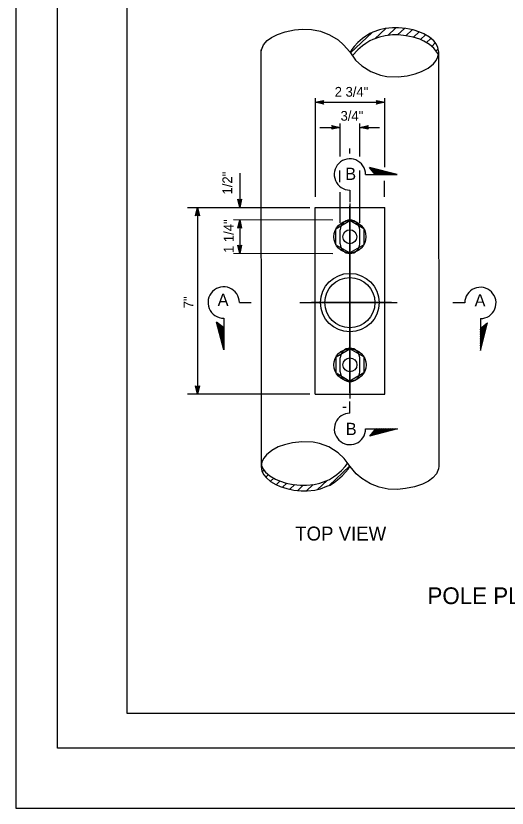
# Model space of a CAD drawing. Extents: x -893 to 867, y -474 to 712.
# Drawn here: x -893 to -540, y -474 to 95 of the extents above; entities that cross this region are included whole.
import ezdxf

# ---------------------------------------------------------------- set-up
doc = ezdxf.new("R2010")
doc.units = 0
for name, color, linetype in [('border_PLOTTING-ELEMENTS', 7, 'Continuous'), ('border_rw_22x34_Cut_Lines', 7, 'Continuous'), ('border_SHEET', 7, 'Continuous'), ('es_DETAIL', 7, 'Continuous'), ('es_DETAIL-anno', 7, 'Continuous'), ('pp_PRESENTATION', 7, 'Continuous')]:
    doc.layers.add(name, color=color, linetype=linetype)

msp = doc.modelspace()

# ---------------------------------------------------------------- linework, layer by layer
at = {"layer": 'border_PLOTTING-ELEMENTS'}
for points in [[(-893.46, -474.05), (866.55, -474.05), (866.55, 711.96), (-893.46, 711.96)], [(-863.46, 668.96), (836.55, 668.96), (836.55, -431.05), (-863.46, -431.05)]]:
    msp.add_lwpolyline(points, close=True, dxfattribs=at)
at = {"layer": 'border_rw_22x34_Cut_Lines'}
msp.add_lwpolyline([(-863.46, 668.96), (836.55, 668.96), (836.55, -431.05), (-863.46, -431.05)], close=True, dxfattribs=at)
at = {"layer": 'border_SHEET'}
for p, q in [((-813.46, -406.05), (-813.46, 643.96)), ((811.55, -406.05), (-813.46, -406.05))]:
    msp.add_line(p, q, dxfattribs=at)
at = {"layer": 'es_DETAIL'}
for p, q in [((-635.49, 78.16), (-627.5, 85.62)), ((-626.24, 80.56), (-620.33, 86.08)), ((-619.23, 80.88), (-614.15, 85.62)), ((-653.04, 68.01), (-637.37, 82.63)), ((-613.15, 80.33), (-608.59, 84.59)), ((-607.7, 79.2), (-603.56, 83.06)), ((-602.78, 77.57), (-599.12, 80.98)), ((-598.44, 75.39), (-595.23, 78.39)), ((-594.66, 72.7), (-592.03, 75.16)), ((-591.55, 69.37), (-590.01, 70.82)), ((-678.37, -42.95), (-628.37, -42.95)), ((-678.37, -176.95), (-678.37, -42.95)), ((-628.37, -176.95), (-628.37, -42.95)), ((-663.41, -58.15), (-653.41, -52.38)), ((-643.41, -58.15), (-653.41, -52.38)), ((-663.41, -69.7), (-663.41, -58.15)), ((-660.37, -68.95), (-660.37, -58.95)), ((-646.37, -68.95), (-646.37, -58.95)), ((-643.41, -58.15), (-643.41, -69.7)), ((-663.41, -69.7), (-653.41, -75.47)), ((-643.41, -69.7), (-653.41, -75.47)), ((-663.38, -150.15), (-653.38, -144.38)), ((-643.38, -150.15), (-653.38, -144.38)), ((-663.38, -161.7), (-663.38, -150.15)), ((-660.34, -160.95), (-660.34, -150.95)), ((-646.34, -160.95), (-646.34, -150.95)), ((-643.38, -150.15), (-643.38, -161.7)), ((-663.38, -161.7), (-653.38, -167.47)), ((-643.38, -161.7), (-653.38, -167.47)), ((-678.37, -176.95), (-628.37, -176.95)), ((-716.38, -232.47), (-715.2, -231.37)), ((-668.36, -242.38), (-653.66, -228.65)), ((-713.92, -236.4), (-711.99, -234.6)), ((-710.53, -239.46), (-708.1, -237.2)), ((-706.46, -241.89), (-703.67, -239.28)), ((-701.77, -243.73), (-698.64, -240.81)), ((-696.59, -245.13), (-693.07, -241.84)), ((-690.87, -246.01), (-686.9, -242.3)), ((-684.54, -246.32), (-679.73, -241.83)), ((-676.77, -245.3), (-669.86, -238.85))]:
    msp.add_line(p, q, dxfattribs=at)
for points in [[(-717.2, 68.5), (-717.02, 70.29), (-715.51, 73.82), (-712.83, 76.87), (-709.72, 79.16), (-705.52, 81.31), (-699.86, 83.24), (-693.31, 84.53), (-687.49, 85.02), (-680.95, 84.91), (-674.45, 83.58), (-668.11, 81.1), (-661.92, 77.28), (-657.94, 73.85), (-653.56, 68.71), (-649.3, 62.91), (-644.95, 58.79), (-638.34, 54.58), (-631.52, 52.04), (-626.9, 51.14), (-618.8, 50.93), (-612.19, 51.64), (-606.44, 52.96), (-601.91, 54.59), (-597.21, 57.07), (-593.41, 60.16), (-591.43, 62.62), (-590.15, 65.27), (-589.61, 68.57), (-590.19, 71.86), (-591.52, 74.51), (-593.19, 76.62), (-596.31, 79.32), (-600.25, 81.65), (-603.25, 82.96), (-607.95, 84.47), (-613.13, 85.52), (-618.42, 86.05), (-622.74, 86.12), (-628.05, 85.56), (-632.23, 84.56), (-636.82, 82.85), (-639.09, 81.94), (-642.03, 80.01), (-644.43, 78.32), (-647.78, 75.42), (-650.32, 72.7), (-652.06, 70.48), (-653.33, 68.62)], [(-589.45, 66.71), (-593.19, 71.43), (-596.31, 74.13), (-600.25, 76.47), (-603.25, 77.78), (-607.95, 79.28), (-613.13, 80.33), (-618.42, 80.87), (-622.74, 80.94), (-628.05, 80.37), (-632.23, 79.37), (-636.82, 77.66), (-639.09, 76.75), (-642.03, 74.82), (-644.43, 73.13), (-647.78, 70.23), (-651.64, 66.1)], [(-717.32, 70.29), (-717.21, -229.43)], [(-589.68, 68.57), (-589.57, -228.71)], [(-589.57, -228.71), (-589.76, -230.5), (-591.26, -234.03), (-593.94, -237.08), (-597.05, -239.36), (-601.25, -241.52), (-606.92, -243.45), (-613.46, -244.74), (-619.28, -245.23), (-625.83, -245.11), (-632.32, -243.78), (-638.66, -241.3), (-644.85, -237.49), (-648.83, -234.06), (-653.22, -228.92), (-657.47, -223.12), (-661.82, -219), (-668.44, -214.79), (-675.26, -212.25), (-679.88, -211.35), (-687.98, -211.14), (-694.58, -211.84), (-700.34, -213.17), (-704.86, -214.8), (-709.56, -217.28), (-713.37, -220.36), (-715.34, -222.83), (-716.62, -225.48), (-717.16, -228.78), (-716.58, -232.07), (-715.25, -234.72), (-713.59, -236.83), (-710.46, -239.52), (-706.52, -241.86), (-703.52, -243.17), (-698.82, -244.67), (-693.64, -245.73), (-688.35, -246.26), (-684.04, -246.33), (-678.72, -245.77), (-674.54, -244.76), (-669.95, -243.06), (-667.68, -242.15), (-664.74, -240.22), (-662.35, -238.52), (-658.99, -235.63), (-656.46, -232.91), (-654.71, -230.69), (-653.44, -228.83)], [(-717.15, -227.39), (-717.03, -228.08), (-715.71, -230.73), (-714.04, -232.84), (-710.92, -235.53), (-706.97, -237.87), (-703.97, -239.18), (-699.27, -240.68), (-694.09, -241.74), (-688.8, -242.27), (-684.49, -242.34), (-679.18, -241.78), (-675, -240.77), (-670.4, -239.07), (-668.13, -238.16), (-665.2, -236.23), (-662.8, -234.53), (-659.44, -231.64), (-656.91, -228.92), (-655.16, -226.7)]]:
    msp.add_lwpolyline(points, dxfattribs=at)
for centre, radius in [((-653.41, -63.92), 11.55), ((-653.41, -63.92), 5), ((-653.43, -111.24), 21), ((-653.43, -111.24), 18), ((-653.38, -155.92), 11.55), ((-653.38, -155.92), 5)]:
    msp.add_circle(centre, radius, dxfattribs=at)
for centre, start, end in [((-653.37, -58.95), 0, 180), ((-653.37, -68.95), 180, 0), ((-653.34, -150.95), 0, 180), ((-653.34, -160.95), 180, 0)]:
    msp.add_arc(centre, 7, start, end, dxfattribs=at)
at = {"layer": 'es_DETAIL-anno'}
for p, q in [((-678.37, 35.57), (-678.37, -35.2)), ((-628.37, -14.02), (-628.37, 35.57)), ((-678.37, 32.55), (-672.37, 33.88)), ((-678.37, 32.55), (-628.37, 32.55)), ((-672.37, 31.21), (-678.37, 32.55)), ((-678.37, 32.55), (-678.37, 32.55)), ((-672.59, 31.56), (-676.99, 32.54)), ((-676.98, 32.55), (-672.6, 33.52)), ((-675.61, 32.54), (-672.78, 33.17)), ((-672.82, 31.92), (-675.61, 32.54)), ((-674.22, 32.54), (-673.02, 32.81)), ((-673, 32.27), (-674.22, 32.54)), ((-672.37, 33.88), (-673.17, 32.55)), ((-673.17, 32.55), (-672.37, 31.21)), ((-672.37, 33.88), (-672.37, 33.88)), ((-672.37, 31.21), (-672.37, 31.21)), ((-633.57, 32.55), (-634.37, 33.89)), ((-634.37, 33.89), (-634.37, 33.89)), ((-634.37, 33.89), (-628.37, 32.55)), ((-628.37, 32.55), (-634.37, 31.22)), ((-634.37, 31.22), (-633.57, 32.55)), ((-634.37, 31.22), (-634.37, 31.22)), ((-634.15, 33.53), (-629.75, 32.55)), ((-629.76, 32.54), (-634.13, 31.57)), ((-631.13, 32.55), (-633.96, 31.92)), ((-633.92, 33.17), (-631.13, 32.55)), ((-633.74, 32.82), (-632.51, 32.55)), ((-632.51, 32.55), (-633.72, 32.28)), ((-628.37, 32.55), (-628.37, 32.55)), ((-660.37, -6.25), (-660.37, 17.37)), ((-646.37, -6.25), (-646.37, 17.25)), ((-674.99, 14.57), (-660.37, 14.57)), ((-665.57, 14.57), (-666.37, 15.91)), ((-666.37, 15.91), (-666.37, 15.91)), ((-666.37, 15.91), (-660.37, 14.57)), ((-660.37, 14.57), (-666.37, 13.24)), ((-666.37, 13.24), (-665.57, 14.57)), ((-666.37, 13.24), (-666.37, 13.24)), ((-666.15, 15.56), (-661.75, 14.57)), ((-661.76, 14.57), (-666.13, 13.6)), ((-663.13, 14.57), (-665.96, 13.95)), ((-665.92, 15.2), (-663.13, 14.57)), ((-665.74, 14.85), (-664.51, 14.58)), ((-664.51, 14.58), (-665.72, 14.31)), ((-660.37, 14.57), (-660.37, 14.57)), ((-646.37, 14.57), (-640.37, 15.9)), ((-646.37, 14.57), (-632.03, 14.57)), ((-640.37, 13.23), (-646.37, 14.57)), ((-646.37, 14.57), (-646.37, 14.57)), ((-640.59, 13.59), (-644.99, 14.57)), ((-644.98, 14.58), (-640.6, 15.54)), ((-643.61, 14.57), (-640.78, 15.2)), ((-640.82, 13.95), (-643.61, 14.57)), ((-642.22, 14.57), (-641.02, 14.84)), ((-641, 14.29), (-642.22, 14.57)), ((-640.37, 15.9), (-641.17, 14.57)), ((-641.17, 14.57), (-640.37, 13.23)), ((-640.37, 15.9), (-640.37, 15.9)), ((-640.37, 13.23), (-640.37, 13.23)), ((-653.43, -4.3), (-653.43, -0.64)), ((-660.66, -24.67), (-660.66, -16.29)), ((-646.37, -53.84), (-646.37, -16.29)), ((-732.57, -18.42), (-732.57, -42.95)), ((-628.66, -35.2), (-628.66, -23.73)), ((-660.37, -53.84), (-660.37, -31.88)), ((-732.57, -42.95), (-733.9, -36.95)), ((-733.9, -36.95), (-733.9, -36.95)), ((-733.9, -36.95), (-732.57, -37.75)), ((-732.57, -41.56), (-733.54, -37.19)), ((-732.56, -40.19), (-733.19, -37.37)), ((-732.56, -38.81), (-732.83, -37.6)), ((-732.57, -37.75), (-731.23, -36.95)), ((-731.23, -36.95), (-732.57, -42.95)), ((-731.58, -37.17), (-732.57, -41.57)), ((-731.94, -37.4), (-732.56, -40.19)), ((-732.29, -37.58), (-732.56, -38.81)), ((-731.23, -36.95), (-731.23, -36.95)), ((-770.09, -42.95), (-682.3, -42.95)), ((-764.27, -48.95), (-762.93, -42.95)), ((-763.91, -48.74), (-762.93, -44.33)), ((-762.93, -42.95), (-762.93, -176.95)), ((-762.93, -42.95), (-762.93, -42.95)), ((-762.93, -42.95), (-761.6, -48.95)), ((-762.92, -44.35), (-761.96, -48.72)), ((-732.57, -42.95), (-732.57, -42.95)), ((-653.43, -176.07), (-653.43, -41.83)), ((-653.42, -39.98), (-653.37, -179.93)), ((-762.93, -48.15), (-764.27, -48.95)), ((-764.27, -48.95), (-764.27, -48.95)), ((-763.55, -48.5), (-762.93, -45.72)), ((-763.21, -48.33), (-762.93, -47.1)), ((-762.93, -45.72), (-762.3, -48.54)), ((-762.93, -47.1), (-762.66, -48.31)), ((-761.6, -48.95), (-762.93, -48.15)), ((-761.6, -48.95), (-761.6, -48.95)), ((-737.03, -51.63), (-665.7, -51.91)), ((-733.91, -57.78), (-732.57, -51.78)), ((-733.55, -57.56), (-732.57, -53.16)), ((-733.19, -57.33), (-732.57, -54.54)), ((-732.84, -57.15), (-732.57, -55.92)), ((-732.57, -51.78), (-732.57, -75.87)), ((-732.57, -51.78), (-732.57, -51.78)), ((-732.57, -51.78), (-731.24, -57.78)), ((-732.57, -54.54), (-731.94, -57.36)), ((-732.57, -55.92), (-732.3, -57.13)), ((-732.56, -53.17), (-731.6, -57.54)), ((-732.57, -56.98), (-733.91, -57.78)), ((-733.91, -57.78), (-733.91, -57.78)), ((-731.24, -57.78), (-732.57, -56.98)), ((-731.24, -57.78), (-731.24, -57.78)), ((-732.57, -75.87), (-733.9, -69.87)), ((-733.9, -69.87), (-733.9, -69.87)), ((-733.9, -69.87), (-732.57, -70.67)), ((-732.57, -74.48), (-733.54, -70.11)), ((-732.56, -73.11), (-733.19, -70.29)), ((-732.56, -71.73), (-732.83, -70.52)), ((-732.57, -70.67), (-731.23, -69.87)), ((-731.23, -69.87), (-732.57, -75.87)), ((-731.58, -70.09), (-732.57, -74.49)), ((-731.94, -70.33), (-732.56, -73.11)), ((-732.29, -70.5), (-732.56, -71.73)), ((-731.23, -69.87), (-731.23, -69.87)), ((-737.03, -75.81), (-665.7, -75.93)), ((-732.57, -75.87), (-732.57, -75.87)), ((-681.37, -111.13), (-625.37, -111.13)), ((-680.94, -110.95), (-623.44, -110.95)), ((-762.93, -176.95), (-764.26, -170.95)), ((-764.26, -170.95), (-764.26, -170.95)), ((-764.26, -170.95), (-762.93, -171.75)), ((-762.93, -175.56), (-763.9, -171.19)), ((-762.93, -174.19), (-763.55, -171.37)), ((-762.93, -172.81), (-763.19, -171.6)), ((-762.93, -171.75), (-761.59, -170.95)), ((-761.59, -170.95), (-762.93, -176.95)), ((-761.94, -171.17), (-762.93, -175.57)), ((-762.3, -171.4), (-762.93, -174.19)), ((-762.65, -171.58), (-762.93, -172.81)), ((-761.59, -170.95), (-761.59, -170.95)), ((-682.3, -176.95), (-770.09, -176.95)), ((-762.93, -176.95), (-762.93, -176.95)), ((-658.41, -186.13), (-656.19, -186.13)), ((-653.41, -185.89), (-653.41, -183.52))]:
    msp.add_line(p, q, dxfattribs=at)
for points in [[(-653.42, -46.53), (-653.37, -172.9)], [(-689.49, -111.13), (-619.4, -111.13)]]:
    msp.add_lwpolyline(points, dxfattribs=at)
at = {"layer": 'pp_PRESENTATION'}
for p, q in [((-619.38, -19.22), (-639.27, -14.14)), ((-635.17, -19.22), (-639.27, -14.14)), ((-621.02, -19.22), (-638.85, -14.67)), ((-622.65, -19.22), (-638.42, -15.2)), ((-624.29, -19.22), (-638, -15.72)), ((-625.92, -19.22), (-637.57, -16.25)), ((-627.56, -19.22), (-637.15, -16.77)), ((-642.17, -19.22), (-619.38, -19.22)), ((-629.2, -19.22), (-636.72, -17.3)), ((-630.83, -19.22), (-636.29, -17.82)), ((-632.47, -19.22), (-635.87, -18.35)), ((-634.1, -19.22), (-635.44, -18.88)), ((-653.42, -30.47), (-653.42, -39.02)), ((-732.86, -111.13), (-724.3, -111.13)), ((-570.9, -111.47), (-579.46, -111.47)), ((-744.11, -122.38), (-744.11, -145.16)), ((-559.65, -122.72), (-559.65, -145.51)), ((-744.11, -145.16), (-749.18, -125.27)), ((-744.11, -129.38), (-749.18, -125.27)), ((-744.11, -143.53), (-748.66, -125.7)), ((-744.11, -141.89), (-748.13, -126.12)), ((-744.11, -140.26), (-747.61, -126.55)), ((-744.11, -138.62), (-747.08, -126.97)), ((-744.11, -136.99), (-746.55, -127.4)), ((-744.11, -135.35), (-746.03, -127.83)), ((-744.11, -133.71), (-745.5, -128.25)), ((-744.11, -132.08), (-744.98, -128.68)), ((-744.11, -130.44), (-744.45, -129.1)), ((-559.65, -145.51), (-554.58, -125.62)), ((-559.65, -129.73), (-554.58, -125.62)), ((-559.65, -143.88), (-555.1, -126.04)), ((-559.65, -142.24), (-555.63, -126.47)), ((-559.65, -140.61), (-556.16, -126.9)), ((-559.65, -138.97), (-556.68, -127.32)), ((-559.65, -137.33), (-557.21, -127.75)), ((-559.65, -135.7), (-557.73, -128.17)), ((-559.65, -134.06), (-558.26, -128.6)), ((-559.65, -132.42), (-558.78, -129.03)), ((-559.65, -130.79), (-559.31, -129.45)), ((-653.37, -190.64), (-653.37, -182.08)), ((-642.12, -201.89), (-619.33, -201.89)), ((-619.33, -201.89), (-639.22, -206.96)), ((-635.12, -201.89), (-639.22, -206.96)), ((-620.97, -201.89), (-638.8, -206.43)), ((-622.6, -201.89), (-638.37, -205.91)), ((-624.24, -201.89), (-637.95, -205.38)), ((-625.87, -201.89), (-637.52, -204.86)), ((-627.51, -201.89), (-637.1, -204.33)), ((-629.15, -201.89), (-636.67, -203.8)), ((-630.78, -201.89), (-636.24, -203.28)), ((-632.42, -201.89), (-635.82, -202.75)), ((-634.06, -201.89), (-635.39, -202.23))]:
    msp.add_line(p, q, dxfattribs=at)
for centre, start, end in [((-653.42, -19.22), 0, 270.0005), ((-744.11, -111.13), 359.9995, 270), ((-559.65, -111.47), 270, 180.0005), ((-653.37, -201.89), 89.9995, 360)]:
    msp.add_arc(centre, 11.25, start, end, dxfattribs=at)

# ---------------------------------------------------------------- texts
at = {"layer": 'es_DETAIL-anno'}
for s, height, p in [('2 3/4"', 7, (-664.33, 36.58)), ('3/4"', 7, (-660.14, 19.33)), ('TOP VIEW', 10, (-692.71, -281.96)), ('POLE PLATE FOR SIDE MOUNTED SIGNAL HEAD', 12, (-597.68, -327.58))]:
    msp.add_text(s, height=height, dxfattribs=at).set_placement(p)
for s, p in [('1/2"', (-737.99, -33.59)), ('1 1/4"', (-737.01, -75.61)), ('7"', (-765.87, -115.31))]:
    msp.add_text(s, height=7, rotation=90, dxfattribs=at).set_placement(p)
at = {"layer": 'pp_PRESENTATION'}
for s, p in [('B', (-656.76, -23.14)), ('A', (-748.42, -113.56)), ('A', (-563.82, -113.91)), ('B', (-656.36, -206.24))]:
    msp.add_text(s, height=8.75, dxfattribs=at).set_placement(p)

doc.saveas('drawing.dxf')
